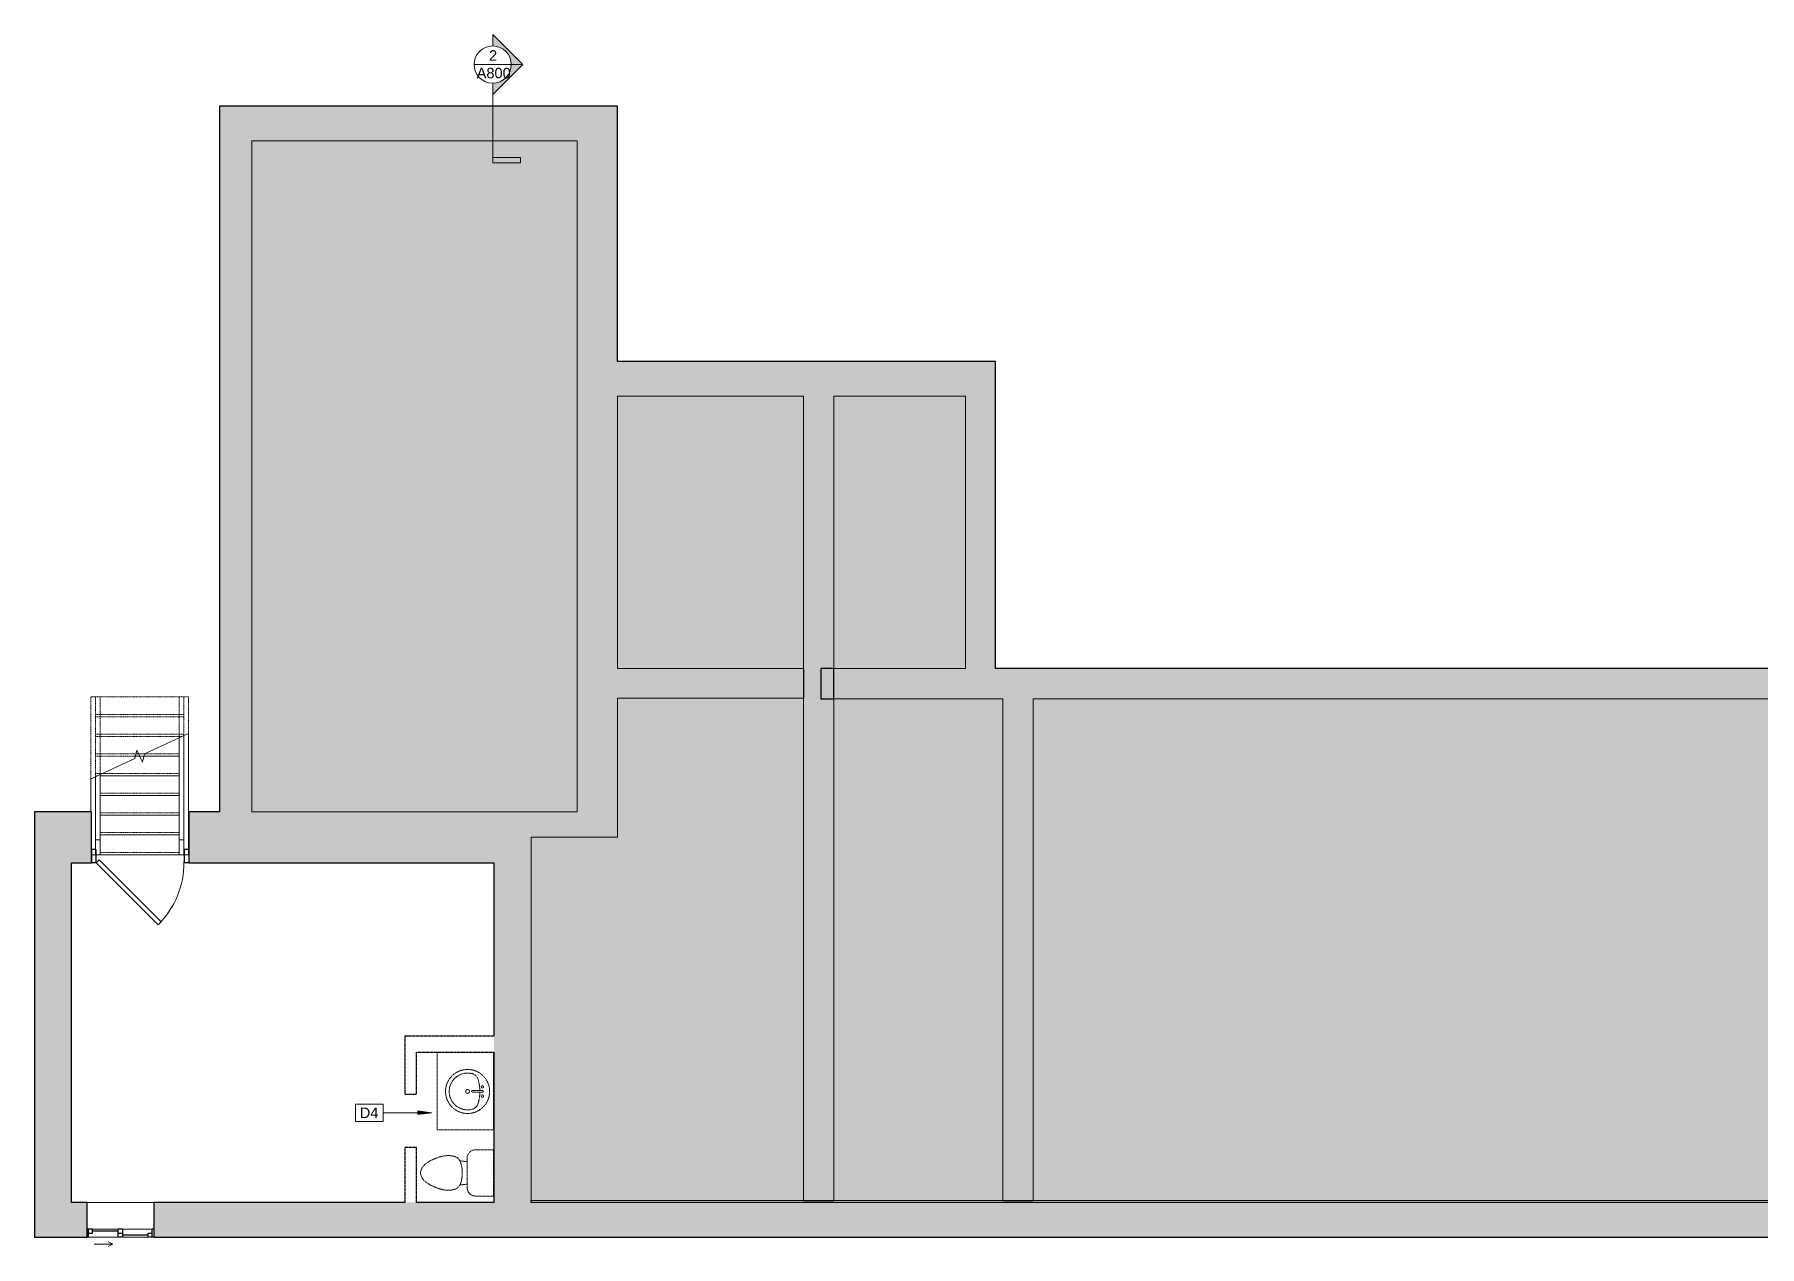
# Model space of a CAD drawing. Header units: inches. Extents: x -529 to 1015, y -2066 to -1239.
# Drawn here: x -529 to 214, y -1934 to -1411 of the extents above; entities that cross this region are included whole.
import ezdxf

# ---------------------------------------------------------------- set-up
doc = ezdxf.new("R2010")
doc.units = ezdxf.units.IN
doc.header["$MEASUREMENT"] = 0
doc.linetypes.add('Demolished', pattern=[0.1875, 0.125, -0.0625])
doc.linetypes.add('Overhead 1_16_', pattern=[0.101562, 0.0625, -0.039062])
for name, color, linetype, lineweight in [('A-ANNO-KEYN', 231, 'Continuous', 9), ('A-DETL-GENF', 92, 'Continuous', 9), ('A-DETL-THIN', 151, 'Continuous', 9), ('A-DOOR', 31, 'Continuous', 18), ('A-DOOR-FRAM', 31, 'Continuous', 30), ('A-FLOR-HRAL', 11, 'Continuous', 18), ('A-GLAZ', 151, 'Continuous', 18), ('A-WALL', 113, 'Continuous', 18), ('A-WALL-PATT', 111, 'Continuous', 18), ('G-ANNO-SYMB', 111, 'Continuous', 9), ('I-WALL', 2, 'Continuous', 18), ('P-SANR-FIXT', 6, 'Demolished', 9), ('Q-CASE', 31, 'Demolished', 9), ('S-STRS', 31, 'Continuous', 18), ('S-STRS-MBND', 31, 'Continuous', 18)]:
    doc.layers.add(name, color=color, linetype=linetype, lineweight=lineweight)
doc.styles.add('Arial', font='arial.ttf', dxfattribs={"height": 4.5})
doc.styles.add('Swis721 Lt BT', font='swissl.ttf', dxfattribs={"height": 4.5})

# ---------------------------------------------------------------- blocks, each defined once
blk = doc.blocks.new('Window-Sliding-Double - 2_ 5_ w x 1_ 6_ H-5129606-BASEMENT - DEMOLITION')
at = {"layer": 'A-GLAZ'}
for p, q in [((3.25, 10.35), (5.25, 11.35)), ((3.25, 10.35), (5.25, 9.35)), ((3.25, 10.35), (11.25, 10.35)), ((14.5, 7.35), (-14.5, 7.35)), ((-14.5, -7.65), (14.5, -7.65))]:
    blk.add_line(p, q, dxfattribs=at)
at = {"layer": 'A-GLAZ', "color": 8, "lineweight": 30}
for p, q in [((-14.5, 7.35), (-14.5, -7.65)), ((-14.5, 7.35), (-12, 7.35)), ((-14.5, 3.85), (-13.75, 3.85)), ((-13.75, 7.35), (-13.75, 3.85)), ((-12, 5.6), (-13.75, 5.6)), ((-12, 7.35), (-12, 5.6)), ((-12, 6.475), (-0.875, 6.475)), ((-0.875, 3.85), (-0.875, 7.35)), ((-0.875, 7.35), (0.875, 7.35)), ((0.875, 5.6), (-0.875, 5.6)), ((-0.875, 3.85), (0.875, 3.85)), ((0.875, 7.35), (0.875, 3.85)), ((0.875, 4.725), (12, 4.725)), ((12, 5.6), (12, 3.85)), ((13.75, 5.6), (12, 5.6)), ((12, 3.85), (14.5, 3.85)), ((13.75, 7.35), (14.5, 7.35)), ((13.75, 7.35), (13.75, 3.85)), ((14.5, -7.65), (14.5, 7.35))]:
    blk.add_line(p, q, dxfattribs=at)
at = {"layer": 'A-GLAZ', "lineweight": 9}
for p, q in [((-13.75, 3.85), (-0.875, 3.85)), ((-12, 7.35), (-0.875, 7.35)), ((0.875, 7.35), (13.75, 7.35)), ((0.875, 3.85), (12, 3.85))]:
    blk.add_line(p, q, dxfattribs=at)
blk = doc.blocks.new('Single Flush - D1 3_2_ X 6_10_-6106298-BASEMENT - DEMOLITION')
at = {"layer": 'A-DOOR', "color": 8, "lineweight": 30}
for p, q in [((-7.83, 37.74), (-9.07, 36.5)), ((18.91, 11), (-7.83, 37.74)), ((-9.07, 36.5), (17.67, 9.76)), ((17.67, 9.76), (18.91, 11))]:
    blk.add_line(p, q, dxfattribs=at)
at = {"layer": 'A-DOOR', "lineweight": 9}
blk.add_arc((18.91, 11), 37.81, 135, 180.5, dxfattribs=at)
at = {"layer": 'A-DOOR-FRAM', "color": 8}
for p, q in [((-21, 5.25), (-21, 11)), ((-21, 11), (-19, 11)), ((-19, 5.25), (-19, 11)), ((19, 5.25), (19, 11)), ((19, 11), (21, 11)), ((21, 5.25), (21, 11)), ((-21, 5.25), (-19, 5.25)), ((19, 5.25), (21, 5.25))]:
    blk.add_line(p, q, dxfattribs=at)
blk = doc.blocks.new('Toilet-Domestic-3D - Toilet-Domestic-3D-5197850-BASEMENT - DEMOLITION')
at = {"layer": 'P-SANR-FIXT', "color": 7}
for p, q in [((-9.98, 19.48), (9.98, 19.48)), ((-9.98, 11.75), (-9.98, 19.48)), ((9.98, 19.48), (9.98, 11.75)), ((6.25, 8.02), (-6.25, 8.02)), ((-4.86, 8.02), (-5.21, 5)), ((4.86, 8.02), (5.21, 5)), ((-7.41, 1), (-7.5, 0)), ((-7.5, 0), (-7.33, -1.99)), ((-7.24, 2), (-7.41, 1)), ((-6.97, 3), (-7.24, 2)), ((-6.4, 4), (-6.97, 3)), ((-5.21, 5), (-6.4, 4)), ((-3.84, 5.5), (-5.21, 5)), ((-1, 6), (-3.84, 5.5)), ((1, 6), (-1, 6)), ((3.84, 5.5), (1, 6)), ((5.21, 5), (3.84, 5.5)), ((6.4, 4), (5.21, 5)), ((6.97, 3), (6.4, 4)), ((7.24, 2), (6.97, 3)), ((7.41, 1), (7.24, 2)), ((7.33, -1.99), (7.5, 0)), ((7.5, 0), (7.41, 1)), ((-7.33, -1.99), (-6.79, -4)), ((-6.79, -4), (-6.06, -6)), ((-6.06, -6), (-5.13, -8)), ((5.13, -8), (6.06, -6)), ((6.06, -6), (6.79, -4)), ((6.79, -4), (7.33, -1.99)), ((-5.13, -8), (-3.74, -10)), ((-3.74, -10), (-2.74, -11)), ((-2.74, -11), (-1.87, -11.5)), ((-1.87, -11.5), (-0.5, -12)), ((-0.5, -12), (0.5, -12)), ((0.5, -12), (1.87, -11.5)), ((1.87, -11.5), (2.74, -11)), ((2.74, -11), (3.74, -10)), ((3.74, -10), (5.13, -8))]:
    blk.add_line(p, q, dxfattribs=at)
for centre, start, end in [((-6.25, 11.75), 180, 270), ((6.25, 11.75), 270, 360)]:
    blk.add_arc(centre, 3.73, start, end, dxfattribs=at)
blk = doc.blocks.new('Vanity Counter Top w Round Sink Hole - 24_ Depth-5493322-BASEMENT - DEMOLITION')
at = {"layer": 'Q-CASE', "color": 7}
for p, q in [((-52.26, -0.75), (-18.87, -0.75)), ((-18.87, -25), (-18.87, -0.5)), ((-52.26, -25), (-18.87, -25))]:
    blk.add_line(p, q, dxfattribs=at)
blk = doc.blocks.new('Sink Vanity-Round - 19_ x 19_-5200875-BASEMENT - DEMOLITION')
at = {"layer": 'P-SANR-FIXT', "color": 7}
for p, q in [((3.43, 9.73), (3.43, 5.36)), ((4.18, 9.73), (4.18, 5.36))]:
    blk.add_line(p, q, dxfattribs=at)
for centre, radius, start, end in [((3.81, 3.35), 9.5, 90, 270), ((0.05, 4.11), 4.12, 120.79274, 162.19039), ((3.81, -9.17), 17.81, 91.20673, 109.20864), ((1.81, 9.73), 0.5, 360, 180), ((1.81, 9.73), 0.5, 180, 360), ((3.81, 9.73), 0.375, 360, 180), ((3.81, 3.35), 9.5, 270, 90), ((3.81, -9.17), 17.81, 70.79136, 88.79327), ((5.81, 9.73), 0.5, 360, 180), ((5.81, 9.73), 0.5, 180, 360), ((7.56, 4.11), 4.12, 17.80961, 59.20726), ((3.81, 3.35), 7.93, 165.30711, 14.69289), ((3.81, 3.35), 0.813, 360, 180), ((3.81, 3.35), 0.813, 180, 360), ((3.81, 5.36), 0.375, 180, 360)]:
    blk.add_arc(centre, radius, start, end, dxfattribs=at)
blk = doc.blocks.new('Top Rail Type - Top Rail_Internal_-5437410-BASEMENT - DEMOLITION')
at = {"layer": 'A-FLOR-HRAL', "lineweight": 9}
blk.add_hatch(color=7, dxfattribs=at).paths.add_polyline_path([(-464.84, -1758.59), (-464.84, -1758.57), (-466.84, -1758.59)], flags=0)
for p, q in [((-466.84, -1758.59), (-464.84, -1758.59)), ((-466.84, -1764.96), (-466.84, -1758.59)), ((-464.84, -1758.59), (-464.84, -1764.96)), ((-464.84, -1764.96), (-466.84, -1764.96))]:
    blk.add_line(p, q, dxfattribs=at)
blk = doc.blocks.new('Top Rail Type - Top Rail_Internal_-V3-BASEMENT - DEMOLITION')
at = {"layer": 'A-FLOR-HRAL', "linetype": 'Overhead 1_16_', "lineweight": 9}
for p, q in [((-466.84, -1696.96), (-464.84, -1696.96)), ((-466.84, -1714.54), (-466.84, -1696.96)), ((-464.84, -1713.6), (-464.84, -1696.96))]:
    blk.add_line(p, q, dxfattribs=at)
at = {"layer": 'A-FLOR-HRAL', "lineweight": 9}
for p, q in [((-464.84, -1713.6), (-466.84, -1714.54)), ((-466.84, -1764.96), (-466.84, -1714.54)), ((-464.84, -1764.96), (-464.84, -1713.6)), ((-466.84, -1764.96), (-464.84, -1764.96))]:
    blk.add_line(p, q, dxfattribs=at)
blk = doc.blocks.new('Top Rail Type - Top Rail_Internal_-5437421-BASEMENT - DEMOLITION')
at = {"layer": 'A-FLOR-HRAL', "lineweight": 9}
blk.add_hatch(color=7, dxfattribs=at).paths.add_polyline_path([(-500.84, -1758.59), (-500.84, -1758.57), (-502.84, -1758.59)], flags=0)
for p, q in [((-502.84, -1758.59), (-500.84, -1758.59)), ((-502.84, -1764.96), (-502.84, -1758.59)), ((-500.84, -1758.59), (-500.84, -1764.96)), ((-500.84, -1764.96), (-502.84, -1764.96))]:
    blk.add_line(p, q, dxfattribs=at)
blk = doc.blocks.new('Top Rail Type - Top Rail_Internal_-V4-BASEMENT - DEMOLITION')
at = {"layer": 'A-FLOR-HRAL', "linetype": 'Overhead 1_16_', "lineweight": 9}
for p, q in [((-502.84, -1696.96), (-500.84, -1696.96)), ((-502.84, -1731.32), (-502.84, -1696.96)), ((-500.84, -1730.39), (-500.84, -1696.96))]:
    blk.add_line(p, q, dxfattribs=at)
at = {"layer": 'A-FLOR-HRAL', "lineweight": 9}
for p, q in [((-500.84, -1730.39), (-502.84, -1731.32)), ((-502.84, -1764.96), (-502.84, -1731.32)), ((-500.84, -1764.96), (-500.84, -1730.39)), ((-502.84, -1764.96), (-500.84, -1764.96))]:
    blk.add_line(p, q, dxfattribs=at)
blk = doc.blocks.new('Section - 3_32_ x 3_8_-334918-BASEMENT - DEMOLITION')
at = {"layer": 'G-ANNO-SYMB'}
blk.add_hatch(color=256, dxfattribs=at).paths.add_polyline_path([(0, 0.25), (0, 0), (-0.047, 0), (-0.047, 0.25)], flags=0)
for p, q in [((0, 0.25), (-0.047, 0.25)), ((-0.047, 0.25), (-0.047, 0)), ((0, 0), (0, 0.25)), ((-0.047, 0), (0, 0))]:
    blk.add_line(p, q, dxfattribs=at)
blk = doc.blocks.new('Section - Section Head - Filled-1367765-BASEMENT - DEMOLITION')
at = {"layer": 'G-ANNO-SYMB'}
h = blk.add_hatch(color=256, dxfattribs=at)
edge = h.paths.add_edge_path(flags=0)
edge.add_line((-0.52, 0), (-0.25, 0.27))
edge.add_line((-0.25, 0.27), (-0.25, 0.167))
edge.add_arc((-0.25, 0), 0.167, 90, 180)
edge.add_line((-0.417, 0), (-0.52, 0))
h = blk.add_hatch(color=256, dxfattribs=at)
edge = h.paths.add_edge_path(flags=0)
edge.add_line((0.02, 0), (-0.083, 0))
edge.add_arc((-0.25, 0), 0.167, 0, 90)
edge.add_line((-0.25, 0.167), (-0.25, 0.27))
edge.add_line((-0.25, 0.27), (0.02, 0))
for p, q in [((-0.25, 0.27), (-0.52, 0)), ((-0.25, 0.27), (-0.52, 0)), ((-0.25, 0.27), (0.02, 0)), ((-0.25, 0.167), (-0.25, 0.27)), ((0.02, 0), (-0.25, 0.27)), ((-0.25, 0.27), (-0.25, 0.167)), ((-0.52, 0), (-0.417, 0)), ((-0.083, 0), (0.02, 0)), ((-0.52, 0), (-0.417, 0)), ((-0.417, 0), (-0.52, 0)), ((0.02, 0), (-0.083, 0)), ((-0.083, 0), (0.02, 0))]:
    blk.add_line(p, q, dxfattribs=at)
for start, end in [(0, 180), (360, 180), (90, 180), (0, 90), (180, 360)]:
    blk.add_arc((-0.25, 0), 0.167, start, end, dxfattribs=at)
blk = doc.blocks.new('Keynote Tag - Keynote Number - Boxed-135510-BASEMENT - DEMOLITION')
at = {"layer": 'A-ANNO-KEYN'}
for p, q in [((-0.125, -0.079), (-0.125, 0.078)), ((-0.125, 0.078), (0.125, 0.078)), ((0.125, 0.078), (0.125, -0.079)), ((-0.125, -0.079), (0.125, -0.079))]:
    blk.add_line(p, q, dxfattribs=at)

msp = doc.modelspace()

# ---------------------------------------------------------------- hatches: boundary and pattern name
at = {"layer": 'A-ANNO-KEYN'}
msp.add_hatch(color=256, dxfattribs=at).paths.add_polyline_path([(-357.92, -1876.25), (-363.92, -1875.46), (-363.92, -1877.04)], flags=0)
at = {"layer": 'A-DETL-GENF'}
h = msp.add_hatch(dxfattribs=at)
h.set_pattern_fill('FP_2', style=0, pattern_type=2)
h.set_pattern_definition([(0, (0, 0), (12, 12), [12, -12]), (0, (0, 4.5), (12, 12), [12, -12]), (0, (0, 9), (12, 12), [12, -12]), (90, (1.5, 10.5), (-12, 12), [12, -12]), (90, (6, 10.5), (-12, 12), [12, -12]), (90, (10.5, 10.5), (-12, 12), [12, -12])])
h.paths.add_polyline_path([(339.82, -1914.02), (339.82, -1697.72), (248.17, -1697.72), (248.17, -1761.34), (275.33, -1761.34), (275.33, -1914.02)], flags=0)
h.paths.add_polyline_path([(262.33, -1914.02), (262.33, -1769.34), (240.17, -1769.34), (240.17, -1697.72), (-98.82, -1697.72), (-98.82, -1914.02), (240.19, -1914.02)], flags=0)
h.paths.add_polyline_path([(-111.82, -1914.02), (-111.82, -1697.72), (-184.71, -1697.72), (-184.71, -1914.02), (-168.51, -1914.02)], flags=0)
h.paths.add_polyline_path([(-270.69, -1914.02), (-197.71, -1914.02), (-197.71, -1697.44), (-277.95, -1697.44), (-277.95, -1757.44), (-315.17, -1757.44), (-315.17, -1914.02)], flags=0)
h.paths.add_polyline_path([(-372.87, -1746.44), (-295.32, -1746.44), (-295.32, -1457.2), (-435.57, -1457.2), (-435.57, -1746.44)], flags=0)
h.paths.add_polyline_path([(-128.02, -1684.72), (-128.02, -1567.25), (-184.71, -1567.25), (-184.71, -1684.72), (-168.51, -1684.72)], flags=0)
h.paths.add_polyline_path([(-277.95, -1684.72), (-197.71, -1684.72), (-197.71, -1567.25), (-277.95, -1567.25), (-277.95, -1632.41)], flags=0)
at = {"layer": 'A-WALL-PATT', "lineweight": 9}
for points in [[(-449.45, -1746.44), (-435.57, -1746.44), (-435.57, -1442.2), (-449.45, -1442.2), (-449.45, -1632.41)], [(-295.32, -1457.2), (-277.95, -1457.2), (-277.95, -1442.2), (-435.57, -1442.2), (-435.57, -1457.2), (-295.32, -1457.2)], [(-277.95, -1549.39), (-277.95, -1457.2), (-295.32, -1457.2), (-295.32, -1549.39)], [(-295.32, -1697.72), (-277.95, -1697.72), (-277.95, -1549.39), (-295.32, -1549.39), (-295.32, -1632.41)], [(-128.02, -1567.25), (-115.02, -1567.25), (-115.02, -1552.25), (-277.95, -1552.25), (-277.95, -1567.25), (-168.51, -1567.25)], [(-197.71, -1914.02), (-184.71, -1914.02), (-184.71, -1567.25), (-197.71, -1567.25), (-197.71, -1799.87)], [(-115.02, -1684.72), (-115.02, -1567.25), (-128.02, -1567.25), (-128.02, -1684.72)], [(-277.95, -1697.44), (-197.71, -1697.44), (-197.71, -1684.72), (-277.95, -1684.72)], [(350.44, -1697.72), (350.44, -1684.72), (-190.36, -1684.72), (-190.36, -1697.72), (339.82, -1697.72)], [(-277.95, -1746.44), (-277.95, -1697.72), (-295.32, -1697.72), (-295.32, -1746.44)], [(-98.82, -1914.02), (-98.82, -1697.72), (-111.82, -1697.72), (-111.82, -1914.02)], [(-513.17, -1929.91), (-513.17, -1746.44), (-529.17, -1746.44), (-529.17, -1929.91)], [(-295.32, -1757.44), (-277.95, -1757.44), (-277.95, -1746.44), (-315.17, -1746.44), (-315.17, -1757.44)], [(-331.17, -1914.91), (-315.17, -1914.91), (-315.17, -1768.44), (-331.17, -1768.44), (-331.17, -1883.6)]]:
    msp.add_hatch(color=7, dxfattribs=at).paths.add_polyline_path(points, flags=0)
h = msp.add_hatch(color=7, dxfattribs=at)
h.paths.add_polyline_path([(-331.17, -1768.44), (-315.17, -1768.44), (-315.17, -1746.44), (-462.67, -1746.44), (-462.67, -1768.44), (-372.87, -1768.44)], flags=0)
h.paths.add_polyline_path([(-504.67, -1768.44), (-504.67, -1746.44), (-513.17, -1746.44), (-513.17, -1768.44)], flags=0)
h = msp.add_hatch(color=7, dxfattribs=at)
h.paths.add_polyline_path([(998.98, -1929.91), (998.98, -1914.91), (932.33, -1914.91), (932.33, -1929.91)], flags=0)
h.paths.add_polyline_path([(903.33, -1929.91), (903.33, -1914.91), (874.31, -1914.91), (874.31, -1929.91)], flags=0)
h.paths.add_polyline_path([(845.31, -1929.91), (845.31, -1914.91), (631.29, -1914.91), (631.29, -1929.91), (648.9, -1929.91)], flags=0)
h.paths.add_polyline_path([(602.29, -1929.91), (602.29, -1914.91), (-477.67, -1914.91), (-477.67, -1929.91), (516.38, -1929.91)], flags=0)
h.paths.add_polyline_path([(-513.17, -1929.91), (-506.67, -1929.91), (-506.67, -1914.91), (-513.17, -1914.91)], flags=0)

# ---------------------------------------------------------------- linework, layer by layer
at = {"layer": 'A-ANNO-KEYN'}
for p, q in [((-357.92, -1876.25), (-378.86, -1876.25)), ((-357.92, -1876.25), (-363.92, -1875.46)), ((-363.92, -1875.46), (-363.92, -1877.04)), ((-363.92, -1877.04), (-357.92, -1876.25))]:
    msp.add_line(p, q, dxfattribs=at)
at = {"layer": 'A-DETL-THIN'}
for p, q in [((-295.32, -1457.2), (-435.57, -1457.2)), ((-435.57, -1457.2), (-435.57, -1746.44)), ((-295.32, -1746.44), (-295.32, -1457.2)), ((-197.71, -1567.25), (-277.95, -1567.25)), ((-277.95, -1567.25), (-277.95, -1684.72)), ((-197.71, -1684.72), (-197.71, -1567.25)), ((-128.02, -1567.25), (-184.71, -1567.25)), ((-184.71, -1567.25), (-184.71, -1684.72)), ((-128.02, -1684.72), (-128.02, -1567.25)), ((-277.95, -1684.72), (-197.71, -1684.72)), ((-184.71, -1684.72), (-128.02, -1684.72)), ((-197.71, -1697.44), (-277.95, -1697.44)), ((-277.95, -1697.44), (-277.95, -1757.44)), ((-197.71, -1757.44), (-197.71, -1697.44)), ((-111.82, -1697.72), (-184.71, -1697.72)), ((-184.71, -1697.72), (-184.71, -1914.02)), ((-111.82, -1914.02), (-111.82, -1697.72)), ((240.17, -1697.72), (-98.82, -1697.72)), ((-98.82, -1697.72), (-98.82, -1914.02)), ((-435.57, -1746.44), (-295.32, -1746.44)), ((-277.95, -1757.44), (-315.17, -1757.44)), ((-315.17, -1757.44), (-315.17, -1914.02)), ((-197.71, -1914.02), (-197.71, -1757.44)), ((-315.17, -1914.02), (-197.71, -1914.02)), ((-184.71, -1914.02), (-111.82, -1914.02)), ((-98.82, -1914.02), (262.33, -1914.02))]:
    msp.add_line(p, q, dxfattribs=at)
at = {"layer": 'A-WALL', "color": 8, "lineweight": 30}
for p, q in [((-449.45, -1442.2), (-449.45, -1746.44)), ((-277.95, -1442.2), (-449.45, -1442.2)), ((-277.95, -1552.25), (-277.95, -1442.2)), ((-115.02, -1552.25), (-277.95, -1552.25)), ((-115.02, -1684.72), (-115.02, -1552.25)), ((-197.71, -1684.72), (-197.71, -1697.44)), ((-184.71, -1684.72), (-190.36, -1684.72)), ((-190.36, -1684.72), (-190.36, -1697.72)), ((-184.71, -1697.72), (-184.71, -1684.72)), ((239.3, -1684.72), (-115.02, -1684.72)), ((-190.36, -1697.72), (-184.71, -1697.72)), ((-504.67, -1746.44), (-529.17, -1746.44)), ((-529.17, -1746.44), (-529.17, -1929.91)), ((-504.67, -1768.44), (-504.67, -1746.44)), ((-449.45, -1746.44), (-462.67, -1746.44)), ((-462.67, -1746.44), (-462.67, -1768.44)), ((-513.17, -1914.91), (-513.17, -1768.44)), ((-513.17, -1768.44), (-504.67, -1768.44)), ((-462.67, -1768.44), (-331.17, -1768.44)), ((-331.17, -1768.44), (-331.17, -1843.17)), ((-331.17, -1850.17), (-331.17, -1914.91)), ((-506.67, -1914.91), (-513.17, -1914.91)), ((-369.56, -1914.91), (-477.67, -1914.91)), ((-331.17, -1914.91), (-364.56, -1914.91)), ((-315.17, -1914.91), (-315.17, -1914.02)), ((350.44, -1914.91), (-315.17, -1914.91)), ((-197.71, -1914.02), (-184.71, -1914.02)), ((-111.82, -1914.02), (-98.82, -1914.02)), ((-529.17, -1929.91), (-506.67, -1929.91)), ((-477.67, -1929.91), (602.29, -1929.91))]:
    msp.add_line(p, q, dxfattribs=at)
at = {"layer": 'A-WALL', "color": 250, "linetype": 'Demolished', "lineweight": 30}
for p, q in [((-331.17, -1843.17), (-369.56, -1843.17)), ((-369.56, -1843.17), (-369.56, -1850.17)), ((-364.56, -1850.17), (-331.17, -1850.17))]:
    msp.add_line(p, q, dxfattribs=at)
at = {"layer": 'G-ANNO-SYMB'}
for p, q in [((-339.71, -1424.27), (-323.71, -1424.27)), ((-331.71, -1436.27), (-331.71, -1464.34))]:
    msp.add_line(p, q, dxfattribs=at)
at = {"layer": 'I-WALL', "color": 250, "linetype": 'Demolished', "lineweight": 30}
for p, q in [((-369.56, -1850.17), (-369.56, -1868.28)), ((-364.56, -1868.28), (-364.56, -1850.17)), ((-369.56, -1868.28), (-364.56, -1868.28)), ((-369.56, -1891.22), (-369.56, -1914.91)), ((-364.56, -1891.22), (-369.56, -1891.22)), ((-364.56, -1914.91), (-364.56, -1891.22))]:
    msp.add_line(p, q, dxfattribs=at)
at = {"layer": 'S-STRS', "lineweight": 9}
for p, q in [((-462.84, -1764.96), (-462.84, -1712.67)), ((-485.65, -1722.46), (-483.84, -1722.46)), ((-482.04, -1722.46), (-466.84, -1722.46)), ((-500.84, -1730.96), (-466.84, -1730.96)), ((-504.84, -1746.44), (-504.84, -1732.26)), ((-500.84, -1739.46), (-466.84, -1739.46)), ((-500.84, -1747.96), (-466.84, -1747.96)), ((-500.84, -1756.46), (-466.84, -1756.46)), ((-504.67, -1764.96), (-502.84, -1764.96)), ((-500.84, -1764.96), (-466.84, -1764.96)), ((-464.84, -1764.96), (-462.84, -1764.96))]:
    msp.add_line(p, q, dxfattribs=at)
at = {"layer": 'S-STRS', "linetype": 'Overhead 1_16_', "lineweight": 9}
for p, q in [((-485.41, -1721.46), (-484.31, -1721.46)), ((-481.7, -1721.46), (-466.84, -1721.46)), ((-499.93, -1729.96), (-466.84, -1729.96)), ((-500.84, -1738.46), (-466.84, -1738.46)), ((-500.84, -1746.96), (-466.84, -1746.96)), ((-500.84, -1755.46), (-466.84, -1755.46)), ((-500.84, -1763.96), (-466.84, -1763.96))]:
    msp.add_line(p, q, dxfattribs=at)
at = {"layer": 'S-STRS-MBND', "linetype": 'Overhead 1_16_', "lineweight": 9}
for p, q in [((-502.84, -1696.96), (-504.84, -1696.96)), ((-504.84, -1732.26), (-504.84, -1696.96)), ((-502.84, -1731.32), (-502.84, -1696.96)), ((-502.84, -1696.96), (-464.84, -1696.96)), ((-462.84, -1696.96), (-464.84, -1696.96)), ((-464.84, -1713.6), (-464.84, -1696.96)), ((-462.84, -1712.67), (-462.84, -1696.96)), ((-502.84, -1704.46), (-464.84, -1704.46)), ((-502.84, -1705.46), (-464.84, -1705.46)), ((-502.84, -1712.96), (-464.84, -1712.96)), ((-502.84, -1713.96), (-465.62, -1713.96)), ((-502.84, -1721.46), (-485.41, -1721.46)), ((-502.84, -1722.46), (-485.65, -1722.46)), ((-484.31, -1721.46), (-481.7, -1721.46)), ((-483.84, -1722.46), (-482.04, -1722.46)), ((-502.84, -1729.96), (-499.93, -1729.96)), ((-502.84, -1730.96), (-502.07, -1730.96))]:
    msp.add_line(p, q, dxfattribs=at)
at = {"layer": 'S-STRS-MBND', "lineweight": 9}
for p, q in [((-466.84, -1714.54), (-481.81, -1721.51)), ((-462.84, -1712.67), (-464.84, -1713.6)), ((-485.88, -1723.42), (-500.84, -1730.39)), ((-485.03, -1719.92), (-485.88, -1723.42)), ((-482.66, -1725.01), (-485.03, -1719.92)), ((-481.81, -1721.51), (-482.66, -1725.01)), ((-502.84, -1731.32), (-504.84, -1732.26))]:
    msp.add_line(p, q, dxfattribs=at)

# ---------------------------------------------------------------- block references
at = {"layer": 'A-ANNO-KEYN', "xscale": 47.99999999999997, "yscale": 47.99999999999997, "zscale": 47.99999999999997}
msp.add_blockref('Keynote Tag - Keynote Number - Boxed-135510-BASEMENT - DEMOLITION', (-384.86, -1876.23), dxfattribs=at)
at = {"layer": 'A-DOOR', "rotation": 180}
msp.add_blockref('Single Flush - D1 3_2_ X 6_10_-6106298-BASEMENT - DEMOLITION', (-483.67, -1757.44), dxfattribs=at)
at = {"layer": 'A-FLOR-HRAL', "lineweight": 9}
for name in ['Top Rail Type - Top Rail_Internal_-V4-BASEMENT - DEMOLITION', 'Top Rail Type - Top Rail_Internal_-V3-BASEMENT - DEMOLITION', 'Top Rail Type - Top Rail_Internal_-5437421-BASEMENT - DEMOLITION', 'Top Rail Type - Top Rail_Internal_-5437410-BASEMENT - DEMOLITION']:
    msp.add_blockref(name, (0, 0), dxfattribs=at)
at = {"layer": 'A-GLAZ', "rotation": 180}
msp.add_blockref('Window-Sliding-Double - 2_ 5_ w x 1_ 6_ H-5129606-BASEMENT - DEMOLITION', (-492.17, -1922.56), dxfattribs=at)
at = {"layer": 'G-ANNO-SYMB', "xscale": 47.99999999999997, "yscale": 47.99999999999997, "zscale": 47.99999999999997, "rotation": 269.9999999999996}
msp.add_blockref('Section - Section Head - Filled-1367765-BASEMENT - DEMOLITION', (-331.71, -1436.27), dxfattribs=at)
at = {"layer": 'G-ANNO-SYMB', "extrusion": (0, 0, -1), "xscale": 47.99999999999997, "yscale": 47.99999999999997, "zscale": 47.99999999999997, "rotation": 90.00000000000053}
msp.add_blockref('Section - 3_32_ x 3_8_-334918-BASEMENT - DEMOLITION', (331.71, -1464.34), dxfattribs=at)
at = {"layer": 'P-SANR-FIXT', "color": 7}
for name, p, rotation in [('Sink Vanity-Round - 19_ x 19_-5200875-BASEMENT - DEMOLITION', (-345.88, -1863.24), 270.0000000000001), ('Toilet-Domestic-3D - Toilet-Domestic-3D-5197850-BASEMENT - DEMOLITION', (-350.8, -1902.17), 269.9999999999999)]:
    msp.add_blockref(name, p, dxfattribs=dict(at, rotation=rotation))
at = {"layer": 'Q-CASE', "color": 7, "rotation": 269.9999999999999}
msp.add_blockref('Vanity Counter Top w Round Sink Hole - 24_ Depth-5493322-BASEMENT - DEMOLITION', (-330.67, -1902.43), dxfattribs=at)

# ---------------------------------------------------------------- texts
at = {"layer": 'A-ANNO-KEYN', "insert": (-389.01, -1874), "char_height": 4.5, "width": 9.8475, "attachment_point": 1, "style": 'Arial'}
msp.add_mtext('D4', dxfattribs=at)
at = {"layer": 'G-ANNO-SYMB', "char_height": 4.5, "attachment_point": 1, "style": 'Swis721 Lt BT'}
for s, insert, width in [('2', (-333.3, -1418.09), 4.0905), ('A800', (-338.62, -1425.68), 16.968)]:
    msp.add_mtext(s, dxfattribs=dict(at, insert=insert, width=width))

doc.saveas('drawing.dxf')
